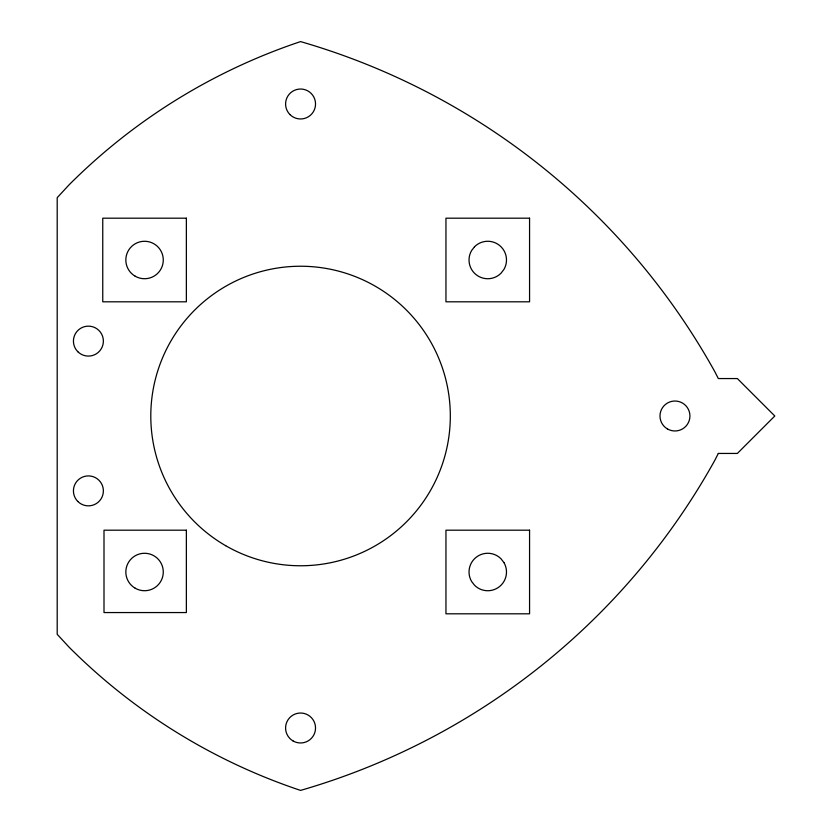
<?xml version="1.0" encoding="UTF-8"?>
<svg xmlns="http://www.w3.org/2000/svg" width="832" height="832" viewBox="0 0 832 832"><rect width="100%" height="100%" fill="white"/><g stroke="black" fill="none" stroke-linecap="round" stroke-linejoin="round"><path stroke-width="1.25" d="M718.318 453.44L714.958 460.054A694.2 694.2 0 0 1 300.56 790.4A592.8 592.8 0 0 1 69.233 647.327L57.2 634.317L57.2 197.683L69.233 184.673A592.8 592.8 0 0 1 300.56 41.6A694.2 694.2 0 0 1 714.958 371.946L718.318 378.56L737.36 378.56L774.8 416L737.36 453.44L718.318 453.44M474.521 246.761L471.546 250.64A18.72 18.72 0 0 0 500.999 273.239L503.974 269.36A18.72 18.72 0 0 0 474.521 246.761M186.368 218.192L102.752 218.192L102.752 301.808L186.368 301.808L186.368 218.192M529.568 218.192L445.952 218.192L445.952 301.808L529.568 301.808L529.568 218.192M186.368 530.192L104 530.192L104 612.56L186.368 612.56L186.368 530.192M529.568 530.192L445.952 530.192L445.952 613.808L529.568 613.808L529.568 530.192M503.974 562.64L500.999 558.761A18.72 18.72 0 0 0 471.546 581.36L474.521 585.239A18.72 18.72 0 0 0 503.974 562.64M289.973 114.587A14.976 14.976 0 0 0 315.026 107.879A14.976 14.976 0 0 0 296.681 89.534A14.976 14.976 0 0 0 289.973 114.587M293.072 740.969A14.976 14.976 0 0 0 315.536 728A14.976 14.976 0 0 0 293.072 715.031A14.976 14.976 0 0 0 293.072 740.969M667.472 428.969A14.976 14.976 0 0 0 689.936 416A14.976 14.976 0 0 0 667.472 403.031A14.976 14.976 0 0 0 667.472 428.969M225.68 545.698A149.76 149.76 0 0 0 450.32 416A149.76 149.76 0 0 0 225.68 286.302A149.76 149.76 0 0 0 225.68 545.698M77.813 501.467A14.976 14.976 0 0 0 102.866 494.759A14.976 14.976 0 0 0 84.521 476.414A14.976 14.976 0 0 0 77.813 501.467M77.813 351.707A14.976 14.976 0 0 0 102.866 344.999A14.976 14.976 0 0 0 84.521 326.654A14.976 14.976 0 0 0 77.813 351.707M135.2 276.214A18.72 18.72 0 0 0 163.28 260A18.72 18.72 0 0 0 135.2 243.786A18.72 18.72 0 0 0 135.2 276.214M135.2 588.214A18.72 18.72 0 0 0 163.28 572A18.72 18.72 0 0 0 135.2 555.786A18.72 18.72 0 0 0 135.2 588.214"/></g></svg>
